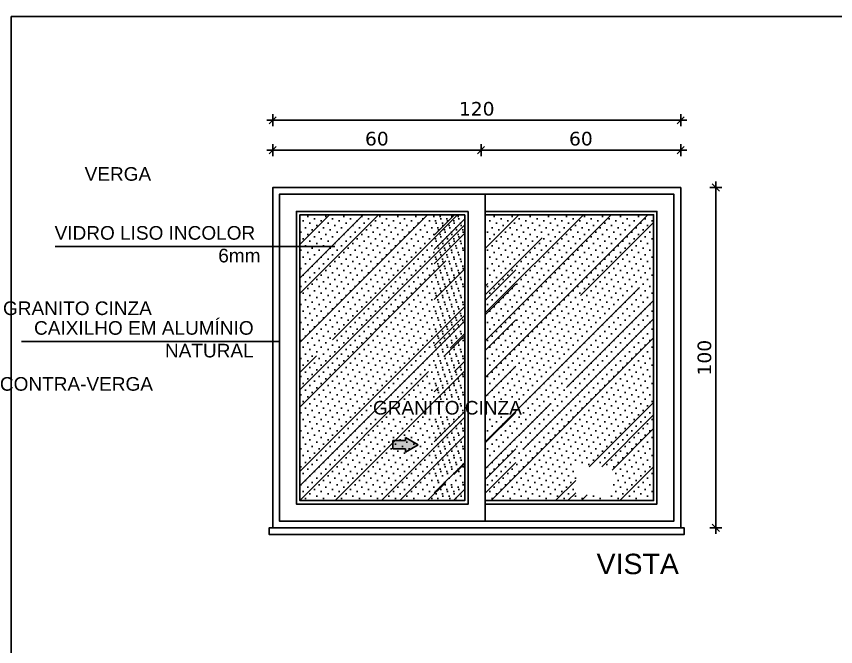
# Model space of a CAD drawing. Header units: inches. Extents: x 48 to 253, y 44 to 126.
# Drawn here: x 80.545 to 82.954, y 82.515 to 84.367 of the extents above; entities that cross this region are included whole.
import ezdxf

# ---------------------------------------------------------------- set-up
doc = ezdxf.new("R2010")
doc.units = ezdxf.units.IN
doc.header["$LTSCALE"] = 100
doc.header["$MEASUREMENT"] = 0
doc.linetypes.add('HIDDEN2', pattern=[0.1875, 0.125, -0.0625])
for name, color, linetype in [('A-PORTA', 3, 'Continuous'), ('ARQ-ESQ-VISTA1', 2, 'Continuous'), ('ARQ-ESQ-VISTA2', 1, 'Continuous'), ('ARQ-SMB-1_025', 1, 'Continuous'), ('ARQ-TXT-1_025', 2, 'Continuous'), ('ARQ_ESQUADRIA', 2, 'Continuous')]:
    doc.layers.add(name, color=color, linetype=linetype)
doc.styles.add('ESC-50-A20', font='arial.ttf', dxfattribs={"height": 0.1})
doc.styles.add('FNDE Texto Cota 0025', font='verdana.ttf', dxfattribs={"height": 0.04})
doc.dimstyles.new('FNDE 1-0025', dxfattribs={"dimscale": 5, "dimtxt": 0.04, "dimasz": 0.0035, "dimexe": 0.15, "dimexo": 0.15, "dimgap": 0.0025, "dimtad": 1, "dimzin": 1, "dimdsep": 46, "dimtxsty": 'FNDE Texto Cota 0025', "dimblk": 'tic', "dimcen": 0.015, "dimdle": 0.15, "dimse1": 1, "dimse2": 1, "dimclrd": 251, "dimclre": 251, "dimclrt": 256, "dimaunit": 1, "dimadec": 3, "dimazin": 0, "dimtfac": 1, "dimtix": 1, "dimtmove": 2, "dimatfit": 3, "dimfxl": 0.15, "dimtvp": 1, "dimtolj": 1, "dimtzin": 0, "dimarcsym": 0})

# ---------------------------------------------------------------- blocks, each defined once
blk = doc.blocks.new('tic')
at = {"color": 251}
for p, q in [((-1, 0), (1, 0)), ((0, -1), (0, 1))]:
    blk.add_line(p, q, dxfattribs=at)
blk.add_line((-0.6, -0.6), (0.6, 0.6))
blk = doc.blocks.new('*D89')
at = {"layer": 'ARQ-SMB-1_025', "color": 251, "lineweight": -2, "ltscale": 10, "transparency": 16777216}
blk.add_line((82.6014, 83.8462), (82.6014, 82.8812), dxfattribs=at)
at = {"layer": 'DEFPOINTS', "color": 0, "ltscale": 10, "transparency": 16777216}
for p in [(82.3811, 83.8637), (82.3811, 82.8637), (82.6014, 82.8637)]:
    blk.add_point(p, dxfattribs=at)
at = {"layer": 'ARQ-SMB-1_025', "color": 251, "lineweight": -2, "ltscale": 10, "transparency": 16777216, "xscale": 0.0175, "yscale": 0.0175, "zscale": 0.0175}
for p, rotation in [((82.6014, 83.8637), 90), ((82.6014, 82.8637), 270)]:
    blk.add_blockref('tic', p, dxfattribs=dict(at, rotation=rotation))
at = {"layer": 'ARQ-SMB-1_025', "ltscale": 10, "transparency": 16777216, "insert": (82.5681, 83.3637), "char_height": 0.04, "attachment_point": 5, "rotation": 90, "style": 'FNDE Texto Cota 0025'}
blk.add_mtext('\\A1;100', dxfattribs=at)
blk = doc.blocks.new('*D90')
at = {"layer": 'ARQ-SMB-1_025', "color": 251, "lineweight": -2, "ltscale": 10, "transparency": 16777216}
blk.add_line((81.3158, 84.0614), (82.4808, 84.0614), dxfattribs=at)
at = {"layer": 'DEFPOINTS', "color": 0, "ltscale": 10, "transparency": 16777216}
for p in [(82.4983, 84.0614), (81.2983, 83.9548), (82.4983, 83.9548)]:
    blk.add_point(p, dxfattribs=at)
at = {"layer": 'ARQ-SMB-1_025', "color": 251, "lineweight": -2, "ltscale": 10, "transparency": 16777216, "xscale": 0.0175, "yscale": 0.0175, "zscale": 0.0175, "rotation": 180}
blk.add_blockref('tic', (81.2983, 84.0614), dxfattribs=at)
at = {"layer": 'ARQ-SMB-1_025', "color": 251, "lineweight": -2, "ltscale": 10, "transparency": 16777216, "xscale": 0.0175, "yscale": 0.0175, "zscale": 0.0175}
blk.add_blockref('tic', (82.4983, 84.0614), dxfattribs=at)
at = {"layer": 'ARQ-SMB-1_025', "ltscale": 10, "transparency": 16777216, "insert": (81.8983, 84.0947), "char_height": 0.04, "attachment_point": 5, "style": 'FNDE Texto Cota 0025'}
blk.add_mtext('\\A1;120', dxfattribs=at)
blk = doc.blocks.new('*D91')
at = {"layer": 'ARQ-SMB-1_025', "color": 251, "lineweight": -2, "ltscale": 10, "transparency": 16777216}
blk.add_line((81.3158, 83.9737), (81.8935, 83.9737), dxfattribs=at)
at = {"layer": 'DEFPOINTS', "color": 0, "ltscale": 10, "transparency": 16777216}
for p in [(81.911, 83.9737), (81.2983, 83.9008), (81.911, 83.9008)]:
    blk.add_point(p, dxfattribs=at)
at = {"layer": 'ARQ-SMB-1_025', "color": 251, "lineweight": -2, "ltscale": 10, "transparency": 16777216, "xscale": 0.0175, "yscale": 0.0175, "zscale": 0.0175, "rotation": 180}
blk.add_blockref('tic', (81.2983, 83.9737), dxfattribs=at)
at = {"layer": 'ARQ-SMB-1_025', "color": 251, "lineweight": -2, "ltscale": 10, "transparency": 16777216, "xscale": 0.0175, "yscale": 0.0175, "zscale": 0.0175}
blk.add_blockref('tic', (81.911, 83.9737), dxfattribs=at)
at = {"layer": 'ARQ-SMB-1_025', "ltscale": 10, "transparency": 16777216, "insert": (81.6046, 84.007), "char_height": 0.04, "attachment_point": 5, "style": 'FNDE Texto Cota 0025'}
blk.add_mtext('\\A1;60', dxfattribs=at)
blk = doc.blocks.new('*D92')
at = {"layer": 'ARQ-SMB-1_025', "color": 251, "lineweight": -2, "ltscale": 10, "transparency": 16777216}
blk.add_line((81.9285, 83.9737), (82.4808, 83.9737), dxfattribs=at)
at = {"layer": 'DEFPOINTS', "color": 0, "ltscale": 10, "transparency": 16777216}
for p in [(82.4983, 83.9737), (81.911, 83.9108), (82.4983, 83.9108)]:
    blk.add_point(p, dxfattribs=at)
at = {"layer": 'ARQ-SMB-1_025', "color": 251, "lineweight": -2, "ltscale": 10, "transparency": 16777216, "xscale": 0.0175, "yscale": 0.0175, "zscale": 0.0175, "rotation": 180}
blk.add_blockref('tic', (81.911, 83.9737), dxfattribs=at)
at = {"layer": 'ARQ-SMB-1_025', "color": 251, "lineweight": -2, "ltscale": 10, "transparency": 16777216, "xscale": 0.0175, "yscale": 0.0175, "zscale": 0.0175}
blk.add_blockref('tic', (82.4983, 83.9737), dxfattribs=at)
at = {"layer": 'ARQ-SMB-1_025', "ltscale": 10, "transparency": 16777216, "insert": (82.2046, 84.007), "char_height": 0.04, "attachment_point": 5, "style": 'FNDE Texto Cota 0025'}
blk.add_mtext('\\A1;60', dxfattribs=at)

msp = doc.modelspace()

# ---------------------------------------------------------------- hatches: boundary and pattern name
at = {"layer": 'ARQ-ESQ-VISTA2'}
h = msp.add_hatch(dxfattribs=at)
h.set_pattern_fill('AR-RROOF', color=251, scale=0.2, angle=45, style=0)
h.set_pattern_definition([(45, (-3.11341, 0.19202), (0.16970563, 0.45254834), [3, -0.4, 1, -0.2]), (45, (-2.99603, 0.45082), (-0.32951176, 0.04666905), [0.6, -0.066, 1.2, -0.15]), (45, (-3.16291, 0.38294), (0.64063874, 0.83014336), [1.6, -0.28, 0.8, -0.2])])
h.paths.add_polyline_path([(81.8257, 83.0296), (81.8257, 83.0205), (81.8632, 83.0205), (81.8632, 82.9955), (81.8257, 82.9955), (81.8257, 82.9863), (81.7882, 83.008)], flags=16)
h.paths.add_polyline_path([(81.9233, 83.7837), (81.9233, 82.9437), (82.0133, 82.9437), (82.0133, 83.7837)])
h.paths.add_polyline_path([(81.8633, 82.9437), (81.8633, 83.7837), (81.3783, 83.7837), (81.3783, 82.9437)])
h = msp.add_hatch(dxfattribs=at)
h.set_pattern_fill('DOTS', color=250, scale=0.3, angle=45, style=0)
h.set_pattern_definition([(45, (-3.113413, 0.19202), (-0.006629126, 0.0198873782), [0, -0.01875])])
h.paths.add_polyline_path([(81.8633, 83.7837), (81.3783, 83.7837), (81.3783, 82.9437), (81.8633, 82.9437)])
h.paths.add_polyline_path([(81.8257, 83.0296), (81.8257, 83.0205), (81.8632, 83.0205), (81.8632, 82.9955), (81.8257, 82.9955), (81.8257, 82.9863), (81.7882, 83.008)], flags=16)
h = msp.add_hatch(dxfattribs=at)
h.set_pattern_fill('AR-RROOF', color=251, scale=0.2, angle=45, style=0)
h.set_pattern_definition([(45, (-3.41341, 0.19202), (0.16970563, 0.45254834), [3, -0.4, 1, -0.2]), (45, (-3.29603, 0.45082), (-0.32951176, 0.04666905), [0.6, -0.066, 1.2, -0.15]), (45, (-3.46291, 0.38294), (0.64063874, 0.83014336), [1.6, -0.28, 0.8, -0.2])])
h.paths.add_polyline_path([(82.1893, 82.9608), (82.2962, 82.9608), (82.2962, 83.0432), (82.1893, 83.0432)], flags=16)
h.paths.add_polyline_path([(81.8633, 82.9437), (81.8633, 83.7837), (81.7733, 83.7837), (81.7733, 82.9437)])
h.paths.add_polyline_path([(81.9233, 83.7837), (81.9233, 82.9437), (82.4183, 82.9437), (82.4183, 83.7837)])
h = msp.add_hatch(dxfattribs=at)
h.set_pattern_fill('DOTS', color=250, scale=0.3, angle=45, style=0)
h.set_pattern_definition([(45, (-3.413413, 0.19202), (-0.006629126, 0.0198873782), [0, -0.01875])])
h.paths.add_polyline_path([(82.1893, 82.9608), (82.2962, 82.9608), (82.2962, 83.0432), (82.1893, 83.0432)], flags=16)
h.paths.add_polyline_path([(81.8633, 82.9437), (81.8633, 83.7837), (81.7733, 83.7837), (81.7733, 82.9437)])
h.paths.add_polyline_path([(81.9233, 83.7837), (81.9233, 82.9437), (82.4183, 82.9437), (82.4183, 83.7837)])
at = {"layer": 'ARQ_ESQUADRIA', "linetype": 'HIDDEN2', "ltscale": 0.5}
msp.add_hatch(color=8, dxfattribs=at).paths.add_polyline_path([(81.6512, 83.0955), (81.6887, 83.0955), (81.6887, 83.0863), (81.7262, 83.108), (81.6887, 83.1296), (81.6887, 83.1205), (81.6512, 83.1205)])

# ---------------------------------------------------------------- linework, layer by layer
msp.add_line((81.2983, 82.8637), (81.2983, 82.8637))
at = {"layer": 'A-PORTA', "color": 9, "flags": 128}
msp.add_lwpolyline([(81.8633, 83.7837), (81.3783, 83.7837), (81.3783, 82.9437), (81.8633, 82.9437)], close=True, dxfattribs=at)
msp.add_lwpolyline([(81.9233, 83.7837), (82.4183, 83.7837), (82.4183, 82.9437), (81.9233, 82.9437)], dxfattribs=at)
at = {"layer": 'ARQ-ESQ-VISTA1'}
msp.add_lwpolyline([(81.2983, 82.8637), (82.4983, 82.8637), (82.4983, 83.8637), (81.2983, 83.8637)], close=True, dxfattribs=at)
msp.add_lwpolyline([(81.2883, 82.8637), (81.2883, 82.8437), (81.2883, 82.8637), (82.5083, 82.8637), (82.5083, 82.8637), (82.5083, 82.8437), (81.2883, 82.8437)], dxfattribs=at)
at = {"layer": 'ARQ-SMB-1_025', "ltscale": 10}
for points in [[(80.5296, 84.3666), (84.44, 84.3666), (84.44, 80.6627), (80.5296, 80.6627)], [(81.9233, 83.8437), (81.3183, 83.8437), (81.3183, 82.8837), (81.9233, 82.8837)], [(81.3183, 83.8437), (82.4783, 83.8437), (82.4783, 82.8837), (81.3183, 82.8837)], [(81.8733, 83.7937), (81.3683, 83.7937), (81.3683, 82.9337), (81.8733, 82.9337)]]:
    msp.add_lwpolyline(points, close=True, dxfattribs=at)
for points in [[(81.9233, 83.8437), (82.4783, 83.8437), (82.4783, 82.8837), (81.9233, 82.8837)], [(81.9233, 83.7937), (82.4283, 83.7937), (82.4283, 82.9337), (81.9233, 82.9337)]]:
    msp.add_lwpolyline(points, dxfattribs=at)
at = {"layer": 'ARQ_ESQUADRIA', "color": 8, "linetype": 'HIDDEN2', "ltscale": 0.5}
msp.add_lwpolyline([(81.6512, 83.0955), (81.6887, 83.0955), (81.6887, 83.0863), (81.7262, 83.108), (81.6887, 83.1296), (81.6887, 83.1205), (81.6512, 83.1205)], close=True, dxfattribs=at)

# ---------------------------------------------------------------- texts
at = {"layer": 'ARQ-TXT-1_025', "attachment_point": 3, "style": 'ESC-50-A20'}
for s, insert, char_height, width in [('VERGA', (80.9409, 83.9236), 0.04, 7.773018), ('VIDRO LISO INCOLOR  6mm', (81.2624, 83.7504), 0.04, 0.690908), ('GRANITO CINZA', (80.9429, 83.529), 0.04, 8.021276), ('{\\H0.88889x;CAIXILHO EM ALUMÍNIO NATURAL} ', (81.2423, 83.4711), 0.045, 0.828043), ('CONTRA-VERGA', (80.9462, 83.3066), 0.04, 8.021276), ('GRANITO CINZA', (82.0309, 83.2366), 0.04, 7.711012)]:
    msp.add_mtext(s, dxfattribs=dict(at, insert=insert, char_height=char_height, width=width))
at = {"layer": 'ARQ-TXT-1_025', "color": 3, "insert": (82.1765, 82.7267), "char_height": 0.06, "width": 0.316157, "attachment_point": 7, "style": 'ESC-50-A20'}
msp.add_mtext('\\pi0.074192;VISTA', dxfattribs=at)

# ---------------------------------------------------------------- dimensions: what is measured, and where the dimension line sits
at = {"layer": 'ARQ-SMB-1_025', "ltscale": 10}
for base, p1, p2, text, picture, middle in [((82.4983, 84.0614), (81.2983, 83.9548), (82.4983, 83.9548), '120', '*D90', (81.8983, 84.0947)), ((81.911, 83.9737), (81.2983, 83.9008), (81.911, 83.9008), '60', '*D91', (81.6046, 84.007)), ((82.4983, 83.9737), (81.911, 83.9108), (82.4983, 83.9108), '60', '*D92', (82.2046, 84.007))]:
    dim = msp.add_linear_dim(base=base, p1=p1, p2=p2, text=text, dimstyle='FNDE 1-0025', override={"dimtxt": 0.05, "dimdec": 0, "dimlfac": 100, "dimtdec": 0}, dxfattribs=at)
    dim.commit()
    dim.dimension.update_dxf_attribs({"geometry": picture, "text_midpoint": middle})
dim = msp.add_linear_dim(base=(82.6014, 82.8637), p1=(82.3811, 83.8637), p2=(82.3811, 82.8637), angle=90, text='100', dimstyle='FNDE 1-0025', override={"dimtxt": 0.05, "dimdec": 0, "dimlfac": 100, "dimtdec": 0}, dxfattribs=at)
dim.commit()
dim.dimension.update_dxf_attribs({"geometry": '*D89', "text_midpoint": (82.5681, 83.3637)})

# ---------------------------------------------------------------- leaders
for points in [[(81.4812, 83.6902), (80.6587, 83.6902)], [(81.3155, 83.4111), (80.5595, 83.4111)]]:
    msp.add_leader(points, dimstyle='FNDE 1-0025', override={"dimtxt": 0.05, "dimdec": 0, "dimlfac": 100, "dimtdec": 0}, dxfattribs=at)

doc.saveas('drawing.dxf')
